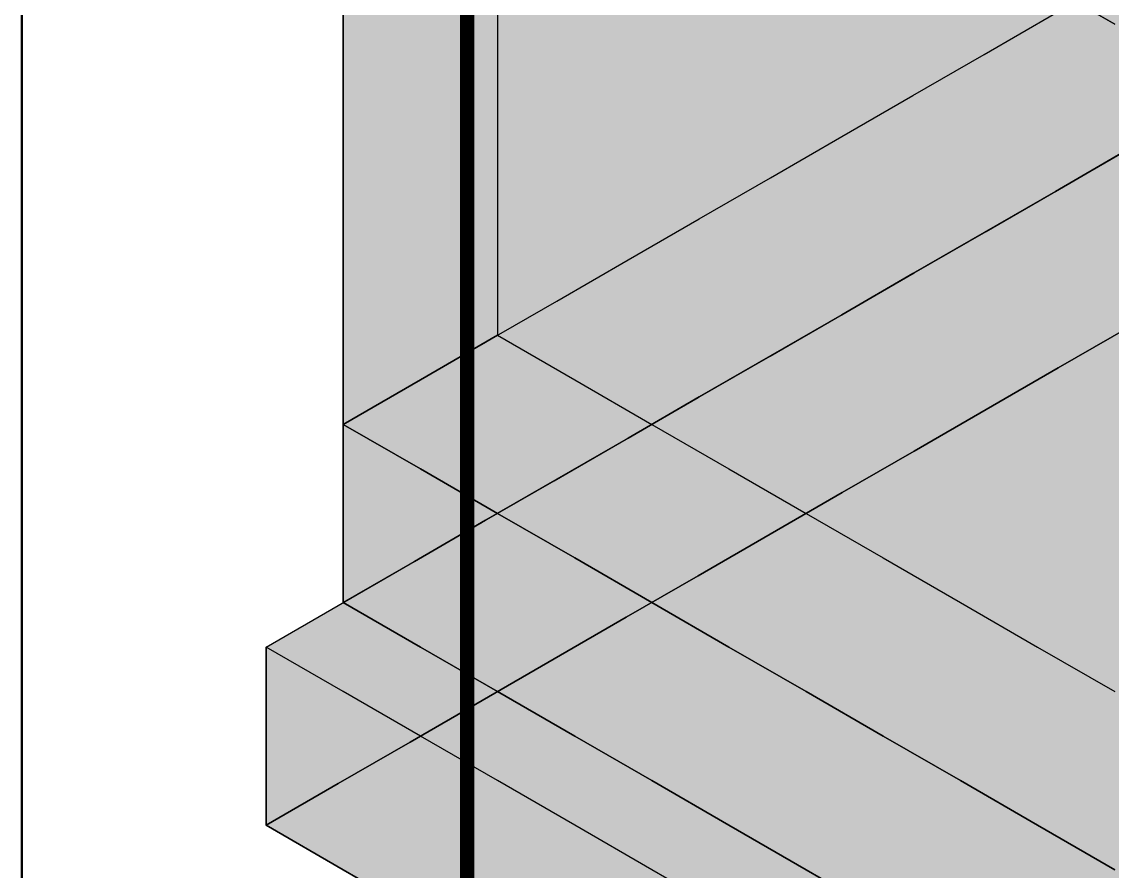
# Model space of a CAD drawing. Header units: metres. Extents: x 0 to 28.4, y 0 to 5.9.
# Drawn here: x 10 to 10.612, y 2.249 to 2.726 of the extents above; entities that cross this region are included whole.
import ezdxf

# ---------------------------------------------------------------- set-up
doc = ezdxf.new("R2010")
doc.units = ezdxf.units.M
doc.header["$LTSCALE"] = 0.25
doc.layers.add('ISO-ARISTAS', color=8, linetype='CONTINUOUS')
doc.layers.add('ISO-CONCRETO-SUP', color=254, linetype='CONTINUOUS', true_color=0xe8e8e8)
doc.layers.add('MARCO', color=7, linetype='CONTINUOUS', lineweight=50)

msp = doc.modelspace()

# ---------------------------------------------------------------- linework, layer by layer
at = {"layer": 'ISO-ARISTAS', "color": 250}
for p, q in [((10.6134, 2.7246), (10.5701, 2.7496)), ((10.6134, 2.7246), (10.5701, 2.7496)), ((10.6134, 2.7246), (10.5701, 2.7496)), ((10.5701, 2.7496), (10.6134, 2.7246)), ((10.18038, 2.68984), (10.18038, 2.7373)), ((10.18038, 2.7373), (10.18038, 2.68984)), ((10.26699, 2.73984), (10.26699, 2.69238)), ((10.26699, 2.73984), (10.26699, 2.69238)), ((10.54012, 2.70769), (10.58009, 2.73077)), ((10.54012, 2.70769), (10.58009, 2.73077)), ((10.50015, 2.68462), (10.54012, 2.70769)), ((10.50015, 2.68462), (10.54012, 2.70769)), ((10.18038, 2.64238), (10.18038, 2.68984)), ((10.18038, 2.68984), (10.18038, 2.64238)), ((10.26699, 2.69238), (10.26699, 2.64492)), ((10.26699, 2.69238), (10.26699, 2.64492)), ((10.46018, 2.66154), (10.50015, 2.68462)), ((10.46018, 2.66154), (10.50015, 2.68462)), ((10.42021, 2.63846), (10.46018, 2.66154)), ((10.42021, 2.63846), (10.46018, 2.66154)), ((10.58009, 2.63077), (10.62006, 2.65385)), ((10.62006, 2.65385), (10.58009, 2.63077)), ((10.58164, 2.63167), (10.62206, 2.655)), ((10.58164, 2.63167), (10.62206, 2.655)), ((10.26699, 2.64492), (10.26699, 2.59746)), ((10.26699, 2.64492), (10.26699, 2.59746)), ((10.18038, 2.59492), (10.18038, 2.64238)), ((10.18038, 2.64238), (10.18038, 2.59492)), ((10.38024, 2.61538), (10.42021, 2.63846)), ((10.38024, 2.61538), (10.42021, 2.63846)), ((10.54123, 2.60833), (10.58164, 2.63167)), ((10.54123, 2.60833), (10.58164, 2.63167)), ((10.54012, 2.60769), (10.58009, 2.63077)), ((10.58009, 2.63077), (10.54012, 2.60769)), ((10.34027, 2.59231), (10.38024, 2.61538)), ((10.34027, 2.59231), (10.38024, 2.61538)), ((10.50015, 2.58462), (10.54012, 2.60769)), ((10.54012, 2.60769), (10.50015, 2.58462)), ((10.50081, 2.585), (10.54123, 2.60833)), ((10.50081, 2.585), (10.54123, 2.60833)), ((10.18038, 2.54746), (10.18038, 2.59492)), ((10.18038, 2.59492), (10.18038, 2.54746)), ((10.26699, 2.59746), (10.26699, 2.55)), ((10.26699, 2.59746), (10.26699, 2.55)), ((10.3003, 2.56923), (10.34027, 2.59231)), ((10.3003, 2.56923), (10.34027, 2.59231)), ((10.46018, 2.56154), (10.50015, 2.58462)), ((10.50015, 2.58462), (10.46018, 2.56154)), ((10.4604, 2.56167), (10.50081, 2.585)), ((10.4604, 2.56167), (10.50081, 2.585)), ((10.26033, 2.54615), (10.3003, 2.56923)), ((10.26033, 2.54615), (10.3003, 2.56923)), ((10.41999, 2.53833), (10.4604, 2.56167)), ((10.41999, 2.53833), (10.4604, 2.56167)), ((10.42021, 2.53846), (10.46018, 2.56154)), ((10.46018, 2.56154), (10.42021, 2.53846)), ((10.62206, 2.555), (10.58164, 2.53167)), ((10.58164, 2.53167), (10.62206, 2.555)), ((10.18038, 2.5), (10.18038, 2.54746)), ((10.18038, 2.54746), (10.18038, 2.5)), ((10.22036, 2.52308), (10.26033, 2.54615)), ((10.22036, 2.52308), (10.26033, 2.54615)), ((10.26699, 2.55), (10.22369, 2.525)), ((10.22369, 2.525), (10.26699, 2.55)), ((10.26699, 2.55), (10.31029, 2.525)), ((10.26699, 2.55), (10.31029, 2.525)), ((10.37957, 2.515), (10.41999, 2.53833)), ((10.37957, 2.515), (10.41999, 2.53833)), ((10.38024, 2.51538), (10.42021, 2.53846)), ((10.42021, 2.53846), (10.38024, 2.51538)), ((10.58164, 2.53167), (10.54123, 2.50833)), ((10.54123, 2.50833), (10.58164, 2.53167)), ((10.22369, 2.525), (10.18038, 2.5)), ((10.18038, 2.5), (10.22369, 2.525)), ((10.18038, 2.5), (10.22036, 2.52308)), ((10.18038, 2.5), (10.22036, 2.52308)), ((10.31029, 2.525), (10.35359, 2.5)), ((10.31029, 2.525), (10.35359, 2.5)), ((10.34027, 2.49231), (10.38024, 2.51538)), ((10.38024, 2.51538), (10.34027, 2.49231)), ((10.33916, 2.49167), (10.37957, 2.515)), ((10.33916, 2.49167), (10.37957, 2.515)), ((10.50081, 2.485), (10.54123, 2.50833)), ((10.54123, 2.50833), (10.50081, 2.485)), ((10.18038, 2.45), (10.18038, 2.5)), ((10.22369, 2.475), (10.18038, 2.5)), ((10.22369, 2.475), (10.18038, 2.5)), ((10.18038, 2.5), (10.18038, 2.45)), ((10.22369, 2.475), (10.18038, 2.5)), ((10.18038, 2.5), (10.22369, 2.475)), ((10.35359, 2.5), (10.39689, 2.475)), ((10.35359, 2.5), (10.39689, 2.475)), ((10.29874, 2.46833), (10.33916, 2.49167)), ((10.29874, 2.46833), (10.33916, 2.49167)), ((10.3003, 2.46923), (10.34027, 2.49231)), ((10.34027, 2.49231), (10.3003, 2.46923)), ((10.50081, 2.485), (10.4604, 2.46167)), ((10.4604, 2.46167), (10.50081, 2.485)), ((10.26699, 2.45), (10.22369, 2.475)), ((10.26699, 2.45), (10.22369, 2.475)), ((10.26699, 2.45), (10.22369, 2.475)), ((10.22369, 2.475), (10.26699, 2.45)), ((10.39689, 2.475), (10.44019, 2.45)), ((10.39689, 2.475), (10.44019, 2.45)), ((10.25833, 2.445), (10.29874, 2.46833)), ((10.25833, 2.445), (10.29874, 2.46833)), ((10.26033, 2.44615), (10.3003, 2.46923)), ((10.3003, 2.46923), (10.26033, 2.44615)), ((10.41999, 2.43833), (10.4604, 2.46167)), ((10.4604, 2.46167), (10.41999, 2.43833)), ((10.18038, 2.4), (10.18038, 2.45)), ((10.18038, 2.45), (10.18038, 2.4)), ((10.31029, 2.425), (10.26699, 2.45)), ((10.31029, 2.425), (10.26699, 2.45)), ((10.31029, 2.425), (10.26699, 2.45)), ((10.26699, 2.45), (10.31029, 2.425)), ((10.44019, 2.45), (10.48349, 2.425)), ((10.44019, 2.45), (10.48349, 2.425)), ((10.21791, 2.42167), (10.25833, 2.445)), ((10.21791, 2.42167), (10.25833, 2.445)), ((10.22036, 2.42308), (10.26033, 2.44615)), ((10.26033, 2.44615), (10.22036, 2.42308)), ((10.37957, 2.415), (10.41999, 2.43833)), ((10.41999, 2.43833), (10.37957, 2.415)), ((10.35359, 2.4), (10.31029, 2.425)), ((10.35359, 2.4), (10.31029, 2.425)), ((10.35359, 2.4), (10.31029, 2.425)), ((10.31029, 2.425), (10.35359, 2.4)), ((10.48349, 2.425), (10.52679, 2.4)), ((10.48349, 2.425), (10.52679, 2.4)), ((10.1775, 2.39833), (10.21791, 2.42167)), ((10.1775, 2.39833), (10.21791, 2.42167)), ((10.18038, 2.4), (10.22036, 2.42308)), ((10.22036, 2.42308), (10.18038, 2.4)), ((10.33916, 2.39167), (10.37957, 2.415)), ((10.37957, 2.415), (10.33916, 2.39167)), ((10.22369, 2.375), (10.18038, 2.4)), ((10.18038, 2.4), (10.22369, 2.375)), ((10.39689, 2.375), (10.35359, 2.4)), ((10.39689, 2.375), (10.35359, 2.4)), ((10.39689, 2.375), (10.35359, 2.4)), ((10.35359, 2.4), (10.39689, 2.375)), ((10.52679, 2.4), (10.5701, 2.375)), ((10.52679, 2.4), (10.5701, 2.375)), ((10.13708, 2.375), (10.1775, 2.39833)), ((10.13708, 2.375), (10.1775, 2.39833)), ((10.29874, 2.36833), (10.33916, 2.39167)), ((10.33916, 2.39167), (10.29874, 2.36833)), ((10.13708, 2.325), (10.13708, 2.375)), ((10.18038, 2.35), (10.13708, 2.375)), ((10.13708, 2.375), (10.13708, 2.325)), ((10.18038, 2.35), (10.13708, 2.375)), ((10.26699, 2.35), (10.22369, 2.375)), ((10.22369, 2.375), (10.26699, 2.35)), ((10.44019, 2.35), (10.39689, 2.375)), ((10.44019, 2.35), (10.39689, 2.375)), ((10.44019, 2.35), (10.39689, 2.375)), ((10.39689, 2.375), (10.44019, 2.35)), ((10.5701, 2.375), (10.6134, 2.35)), ((10.5701, 2.375), (10.6134, 2.35)), ((10.29874, 2.36833), (10.25833, 2.345)), ((10.25833, 2.345), (10.29874, 2.36833)), ((10.22369, 2.325), (10.18038, 2.35)), ((10.22369, 2.325), (10.18038, 2.35)), ((10.31029, 2.325), (10.26699, 2.35)), ((10.26699, 2.35), (10.31029, 2.325)), ((10.48349, 2.325), (10.44019, 2.35)), ((10.48349, 2.325), (10.44019, 2.35)), ((10.48349, 2.325), (10.44019, 2.35)), ((10.44019, 2.35), (10.48349, 2.325)), ((10.25833, 2.345), (10.21791, 2.32167)), ((10.21791, 2.32167), (10.25833, 2.345)), ((10.13708, 2.275), (10.13708, 2.325)), ((10.13708, 2.325), (10.13708, 2.275)), ((10.21791, 2.32167), (10.1775, 2.29833)), ((10.1775, 2.29833), (10.21791, 2.32167)), ((10.26699, 2.3), (10.22369, 2.325)), ((10.26699, 2.3), (10.22369, 2.325)), ((10.35359, 2.3), (10.31029, 2.325)), ((10.31029, 2.325), (10.35359, 2.3)), ((10.52679, 2.3), (10.48349, 2.325)), ((10.52679, 2.3), (10.48349, 2.325)), ((10.52679, 2.3), (10.48349, 2.325)), ((10.48349, 2.325), (10.52679, 2.3)), ((10.1775, 2.29833), (10.13708, 2.275)), ((10.13708, 2.275), (10.1775, 2.29833)), ((10.31029, 2.275), (10.26699, 2.3)), ((10.31029, 2.275), (10.26699, 2.3)), ((10.39689, 2.275), (10.35359, 2.3)), ((10.35359, 2.3), (10.39689, 2.275)), ((10.5701, 2.275), (10.52679, 2.3)), ((10.5701, 2.275), (10.52679, 2.3)), ((10.5701, 2.275), (10.52679, 2.3)), ((10.52679, 2.3), (10.5701, 2.275)), ((10.18038, 2.25), (10.13708, 2.275)), ((10.13708, 2.275), (10.18038, 2.25)), ((10.35359, 2.25), (10.31029, 2.275)), ((10.35359, 2.25), (10.31029, 2.275)), ((10.44019, 2.25), (10.39689, 2.275)), ((10.39689, 2.275), (10.44019, 2.25)), ((10.6134, 2.25), (10.5701, 2.275)), ((10.6134, 2.25), (10.5701, 2.275)), ((10.6134, 2.25), (10.5701, 2.275)), ((10.5701, 2.275), (10.6134, 2.25)), ((10.22369, 2.225), (10.18038, 2.25)), ((10.18038, 2.25), (10.22369, 2.225)), ((10.39689, 2.225), (10.35359, 2.25)), ((10.39689, 2.225), (10.35359, 2.25)), ((10.48349, 2.225), (10.44019, 2.25)), ((10.44019, 2.25), (10.48349, 2.225))]:
    msp.add_line(p, q, dxfattribs=at)
at = {"layer": 'ISO-CONCRETO-SUP', "true_color": 0xa6a6a2}
for points in [[(10.18038, 2.7373), (10.22369, 2.7123), (10.18038, 2.78476), (10.22369, 2.75976)], [(10.26699, 2.73984), (10.31029, 2.71484), (10.26699, 2.7873), (10.31029, 2.7623)], [(10.35359, 2.7373), (10.39689, 2.7123), (10.35359, 2.78476), (10.39689, 2.75976)], [(10.26699, 2.73476), (10.31029, 2.70976), (10.26699, 2.78222), (10.31029, 2.75722)], [(10.35359, 2.73222), (10.39689, 2.70722), (10.35359, 2.77968), (10.39689, 2.75468)], [(10.44019, 2.73476), (10.48349, 2.70976), (10.44019, 2.78222), (10.48349, 2.75722)], [(10.52679, 2.73222), (10.5701, 2.70722), (10.52679, 2.77968), (10.5701, 2.75468)], [(10.44019, 2.72968), (10.48349, 2.70468), (10.44019, 2.77714), (10.48349, 2.75214)], [(10.52679, 2.72714), (10.5701, 2.70214), (10.52679, 2.7746), (10.5701, 2.7496)], [(10.5701, 2.7496), (10.6134, 2.7246), (10.5701, 2.775), (10.6134, 2.75)], [(10.31029, 2.71484), (10.35359, 2.68984), (10.31029, 2.7623), (10.35359, 2.7373)], [(10.22369, 2.7123), (10.26699, 2.6873), (10.22369, 2.75976), (10.26699, 2.73476)], [(10.31029, 2.70976), (10.35359, 2.68476), (10.31029, 2.75722), (10.35359, 2.73222)], [(10.39689, 2.7123), (10.44019, 2.6873), (10.39689, 2.75976), (10.44019, 2.73476)], [(10.39689, 2.70722), (10.44019, 2.68222), (10.39689, 2.75468), (10.44019, 2.72968)], [(10.48349, 2.70976), (10.52679, 2.68476), (10.48349, 2.75722), (10.52679, 2.73222)], [(10.5701, 2.70722), (10.6134, 2.68222), (10.5701, 2.75468), (10.6134, 2.72968)], [(10.48349, 2.70468), (10.52679, 2.67968), (10.48349, 2.75214), (10.52679, 2.72714)], [(10.5701, 2.70214), (10.6134, 2.67714), (10.5701, 2.7496), (10.6134, 2.7246)], [(10.18038, 2.68984), (10.22369, 2.66484), (10.18038, 2.7373), (10.22369, 2.7123)], [(10.26699, 2.69238), (10.31029, 2.66738), (10.26699, 2.73984), (10.31029, 2.71484)], [(10.35359, 2.68984), (10.39689, 2.66484), (10.35359, 2.7373), (10.39689, 2.7123)], [(10.26699, 2.6873), (10.31029, 2.6623), (10.26699, 2.73476), (10.31029, 2.70976)], [(10.35359, 2.68476), (10.39689, 2.65976), (10.35359, 2.73222), (10.39689, 2.70722)], [(10.44019, 2.6873), (10.48349, 2.6623), (10.44019, 2.73476), (10.48349, 2.70976)], [(10.44019, 2.68222), (10.48349, 2.65722), (10.44019, 2.72968), (10.48349, 2.70468)], [(10.52679, 2.68476), (10.5701, 2.65976), (10.52679, 2.73222), (10.5701, 2.70722)], [(10.52679, 2.67968), (10.5701, 2.65468), (10.52679, 2.72714), (10.5701, 2.70214)], [(10.22369, 2.66484), (10.26699, 2.63984), (10.22369, 2.7123), (10.26699, 2.6873)], [(10.31029, 2.66738), (10.35359, 2.64238), (10.31029, 2.71484), (10.35359, 2.68984)], [(10.39689, 2.66484), (10.44019, 2.63984), (10.39689, 2.7123), (10.44019, 2.6873)], [(10.31029, 2.6623), (10.35359, 2.6373), (10.31029, 2.70976), (10.35359, 2.68476)], [(10.39689, 2.65976), (10.44019, 2.63476), (10.39689, 2.70722), (10.44019, 2.68222)], [(10.48349, 2.6623), (10.52679, 2.6373), (10.48349, 2.70976), (10.52679, 2.68476)], [(10.5701, 2.65976), (10.6134, 2.63476), (10.5701, 2.70722), (10.6134, 2.68222)], [(10.48349, 2.65722), (10.52679, 2.63222), (10.48349, 2.70468), (10.52679, 2.67968)], [(10.5701, 2.65468), (10.6134, 2.62968), (10.5701, 2.70214), (10.6134, 2.67714)], [(10.18038, 2.64238), (10.22369, 2.61738), (10.18038, 2.68984), (10.22369, 2.66484)], [(10.26699, 2.64492), (10.31029, 2.61992), (10.26699, 2.69238), (10.31029, 2.66738)], [(10.26699, 2.63984), (10.31029, 2.61484), (10.26699, 2.6873), (10.31029, 2.6623)], [(10.35359, 2.64238), (10.39689, 2.61738), (10.35359, 2.68984), (10.39689, 2.66484)], [(10.44019, 2.63984), (10.48349, 2.61484), (10.44019, 2.6873), (10.48349, 2.6623)], [(10.35359, 2.6373), (10.39689, 2.6123), (10.35359, 2.68476), (10.39689, 2.65976)], [(10.44019, 2.63476), (10.48349, 2.60976), (10.44019, 2.68222), (10.48349, 2.65722)], [(10.52679, 2.6373), (10.5701, 2.6123), (10.52679, 2.68476), (10.5701, 2.65976)], [(10.52679, 2.63222), (10.5701, 2.60722), (10.52679, 2.67968), (10.5701, 2.65468)], [(10.22369, 2.61738), (10.26699, 2.59238), (10.22369, 2.66484), (10.26699, 2.63984)], [(10.31029, 2.61992), (10.35359, 2.59492), (10.31029, 2.66738), (10.35359, 2.64238)], [(10.31029, 2.61484), (10.35359, 2.58984), (10.31029, 2.6623), (10.35359, 2.6373)], [(10.39689, 2.61738), (10.44019, 2.59238), (10.39689, 2.66484), (10.44019, 2.63984)], [(10.48349, 2.61484), (10.52679, 2.58984), (10.48349, 2.6623), (10.52679, 2.6373)], [(10.39689, 2.6123), (10.44019, 2.5873), (10.39689, 2.65976), (10.44019, 2.63476)], [(10.48349, 2.60976), (10.52679, 2.58476), (10.48349, 2.65722), (10.52679, 2.63222)], [(10.5701, 2.6123), (10.6134, 2.5873), (10.5701, 2.65976), (10.6134, 2.63476)], [(10.5701, 2.60722), (10.6134, 2.58222), (10.5701, 2.65468), (10.6134, 2.62968)], [(10.26699, 2.59746), (10.31029, 2.57246), (10.26699, 2.64492), (10.31029, 2.61992)], [(10.18038, 2.59492), (10.22369, 2.56992), (10.18038, 2.64238), (10.22369, 2.61738)], [(10.26699, 2.59238), (10.31029, 2.56738), (10.26699, 2.63984), (10.31029, 2.61484)], [(10.35359, 2.59492), (10.39689, 2.56992), (10.35359, 2.64238), (10.39689, 2.61738)], [(10.44019, 2.59238), (10.48349, 2.56738), (10.44019, 2.63984), (10.48349, 2.61484)], [(10.35359, 2.58984), (10.39689, 2.56484), (10.35359, 2.6373), (10.39689, 2.6123)], [(10.44019, 2.5873), (10.48349, 2.5623), (10.44019, 2.63476), (10.48349, 2.60976)], [(10.52679, 2.58984), (10.5701, 2.56484), (10.52679, 2.6373), (10.5701, 2.6123)], [(10.52679, 2.58476), (10.5701, 2.55976), (10.52679, 2.63222), (10.5701, 2.60722)], [(10.31029, 2.57246), (10.35359, 2.54746), (10.31029, 2.61992), (10.35359, 2.59492)], [(10.22369, 2.56992), (10.26699, 2.54492), (10.22369, 2.61738), (10.26699, 2.59238)], [(10.31029, 2.56738), (10.35359, 2.54238), (10.31029, 2.61484), (10.35359, 2.58984)], [(10.39689, 2.56992), (10.44019, 2.54492), (10.39689, 2.61738), (10.44019, 2.59238)], [(10.48349, 2.56738), (10.52679, 2.54238), (10.48349, 2.61484), (10.52679, 2.58984)], [(10.39689, 2.56484), (10.44019, 2.53984), (10.39689, 2.6123), (10.44019, 2.5873)], [(10.48349, 2.5623), (10.52679, 2.5373), (10.48349, 2.60976), (10.52679, 2.58476)], [(10.5701, 2.56484), (10.6134, 2.53984), (10.5701, 2.6123), (10.6134, 2.5873)], [(10.5701, 2.55976), (10.6134, 2.53476), (10.5701, 2.60722), (10.6134, 2.58222)], [(10.18038, 2.54746), (10.22369, 2.52246), (10.18038, 2.59492), (10.22369, 2.56992)], [(10.26699, 2.55), (10.31029, 2.525), (10.26699, 2.59746), (10.31029, 2.57246)], [(10.35359, 2.54746), (10.39689, 2.52246), (10.35359, 2.59492), (10.39689, 2.56992)], [(10.26699, 2.54492), (10.31029, 2.51992), (10.26699, 2.59238), (10.31029, 2.56738)], [(10.35359, 2.54238), (10.39689, 2.51738), (10.35359, 2.58984), (10.39689, 2.56484)], [(10.44019, 2.54492), (10.48349, 2.51992), (10.44019, 2.59238), (10.48349, 2.56738)], [(10.52679, 2.54238), (10.5701, 2.51738), (10.52679, 2.58984), (10.5701, 2.56484)], [(10.44019, 2.53984), (10.48349, 2.51484), (10.44019, 2.5873), (10.48349, 2.5623)], [(10.52679, 2.5373), (10.5701, 2.5123), (10.52679, 2.58476), (10.5701, 2.55976)], [(10.31029, 2.525), (10.35359, 2.5), (10.31029, 2.57246), (10.35359, 2.54746)], [(10.22369, 2.52246), (10.26699, 2.49746), (10.22369, 2.56992), (10.26699, 2.54492)], [(10.31029, 2.51992), (10.35359, 2.49492), (10.31029, 2.56738), (10.35359, 2.54238)], [(10.39689, 2.52246), (10.44019, 2.49746), (10.39689, 2.56992), (10.44019, 2.54492)], [(10.39689, 2.51738), (10.44019, 2.49238), (10.39689, 2.56484), (10.44019, 2.53984)], [(10.48349, 2.51992), (10.52679, 2.49492), (10.48349, 2.56738), (10.52679, 2.54238)], [(10.5701, 2.51738), (10.6134, 2.49238), (10.5701, 2.56484), (10.6134, 2.53984)], [(10.48349, 2.51484), (10.52679, 2.48984), (10.48349, 2.5623), (10.52679, 2.5373)], [(10.5701, 2.5123), (10.6134, 2.4873), (10.5701, 2.55976), (10.6134, 2.53476)], [(10.18038, 2.5), (10.22369, 2.475), (10.18038, 2.54746), (10.22369, 2.52246)], [(10.35359, 2.5), (10.39689, 2.475), (10.35359, 2.54746), (10.39689, 2.52246)], [(10.26699, 2.49746), (10.31029, 2.47246), (10.26699, 2.54492), (10.31029, 2.51992)], [(10.35359, 2.49492), (10.39689, 2.46992), (10.35359, 2.54238), (10.39689, 2.51738)], [(10.44019, 2.49746), (10.48349, 2.47246), (10.44019, 2.54492), (10.48349, 2.51992)], [(10.44019, 2.49238), (10.48349, 2.46738), (10.44019, 2.53984), (10.48349, 2.51484)], [(10.52679, 2.49492), (10.5701, 2.46992), (10.52679, 2.54238), (10.5701, 2.51738)], [(10.52679, 2.48984), (10.5701, 2.46484), (10.52679, 2.5373), (10.5701, 2.5123)], [(10.22369, 2.475), (10.26699, 2.45), (10.22369, 2.52246), (10.26699, 2.49746)], [(10.39689, 2.475), (10.44019, 2.45), (10.39689, 2.52246), (10.44019, 2.49746)], [(10.31029, 2.47246), (10.35359, 2.44746), (10.31029, 2.51992), (10.35359, 2.49492)], [(10.39689, 2.46992), (10.44019, 2.44492), (10.39689, 2.51738), (10.44019, 2.49238)], [(10.48349, 2.47246), (10.52679, 2.44746), (10.48349, 2.51992), (10.52679, 2.49492)], [(10.5701, 2.46992), (10.6134, 2.44492), (10.5701, 2.51738), (10.6134, 2.49238)], [(10.48349, 2.46738), (10.52679, 2.44238), (10.48349, 2.51484), (10.52679, 2.48984)], [(10.5701, 2.46484), (10.6134, 2.43984), (10.5701, 2.5123), (10.6134, 2.4873)], [(10.18038, 2.45), (10.22369, 2.425), (10.18038, 2.5), (10.22369, 2.475)], [(10.26699, 2.45), (10.31029, 2.425), (10.26699, 2.49746), (10.31029, 2.47246)], [(10.44019, 2.45), (10.48349, 2.425), (10.44019, 2.49746), (10.48349, 2.47246)], [(10.35359, 2.44746), (10.39689, 2.42246), (10.35359, 2.49492), (10.39689, 2.46992)], [(10.44019, 2.44492), (10.48349, 2.41992), (10.44019, 2.49238), (10.48349, 2.46738)], [(10.52679, 2.44746), (10.5701, 2.42246), (10.52679, 2.49492), (10.5701, 2.46992)], [(10.52679, 2.44238), (10.5701, 2.41738), (10.52679, 2.48984), (10.5701, 2.46484)], [(10.22369, 2.425), (10.26699, 2.4), (10.22369, 2.475), (10.26699, 2.45)], [(10.31029, 2.425), (10.35359, 2.4), (10.31029, 2.47246), (10.35359, 2.44746)], [(10.48349, 2.425), (10.52679, 2.4), (10.48349, 2.47246), (10.52679, 2.44746)], [(10.39689, 2.42246), (10.44019, 2.39746), (10.39689, 2.46992), (10.44019, 2.44492)], [(10.48349, 2.41992), (10.52679, 2.39492), (10.48349, 2.46738), (10.52679, 2.44238)], [(10.5701, 2.42246), (10.6134, 2.39746), (10.5701, 2.46992), (10.6134, 2.44492)], [(10.5701, 2.41738), (10.6134, 2.39238), (10.5701, 2.46484), (10.6134, 2.43984)], [(10.18038, 2.4), (10.22369, 2.375), (10.18038, 2.45), (10.22369, 2.425)], [(10.26699, 2.4), (10.31029, 2.375), (10.26699, 2.45), (10.31029, 2.425)], [(10.35359, 2.4), (10.39689, 2.375), (10.35359, 2.44746), (10.39689, 2.42246)], [(10.44019, 2.39746), (10.48349, 2.37246), (10.44019, 2.44492), (10.48349, 2.41992)], [(10.52679, 2.4), (10.5701, 2.375), (10.52679, 2.44746), (10.5701, 2.42246)], [(10.52679, 2.39492), (10.5701, 2.36992), (10.52679, 2.44238), (10.5701, 2.41738)], [(10.22369, 2.375), (10.26699, 2.35), (10.22369, 2.425), (10.26699, 2.4)], [(10.31029, 2.375), (10.35359, 2.35), (10.31029, 2.425), (10.35359, 2.4)], [(10.39689, 2.375), (10.44019, 2.35), (10.39689, 2.42246), (10.44019, 2.39746)], [(10.48349, 2.37246), (10.52679, 2.34746), (10.48349, 2.41992), (10.52679, 2.39492)], [(10.5701, 2.375), (10.6134, 2.35), (10.5701, 2.42246), (10.6134, 2.39746)], [(10.5701, 2.36992), (10.6134, 2.34492), (10.5701, 2.41738), (10.6134, 2.39238)], [(10.26699, 2.35), (10.31029, 2.325), (10.26699, 2.4), (10.31029, 2.375)], [(10.35359, 2.35), (10.39689, 2.325), (10.35359, 2.4), (10.39689, 2.375)], [(10.44019, 2.35), (10.48349, 2.325), (10.44019, 2.39746), (10.48349, 2.37246)], [(10.52679, 2.34746), (10.5701, 2.32246), (10.52679, 2.39492), (10.5701, 2.36992)], [(10.31029, 2.325), (10.35359, 2.3), (10.31029, 2.375), (10.35359, 2.35)], [(10.39689, 2.325), (10.44019, 2.3), (10.39689, 2.375), (10.44019, 2.35)], [(10.48349, 2.325), (10.52679, 2.3), (10.48349, 2.37246), (10.52679, 2.34746)], [(10.5701, 2.32246), (10.6134, 2.29746), (10.5701, 2.36992), (10.6134, 2.34492)], [(10.35359, 2.3), (10.39689, 2.275), (10.35359, 2.35), (10.39689, 2.325)], [(10.44019, 2.3), (10.48349, 2.275), (10.44019, 2.35), (10.48349, 2.325)], [(10.52679, 2.3), (10.5701, 2.275), (10.52679, 2.34746), (10.5701, 2.32246)], [(10.39689, 2.275), (10.44019, 2.25), (10.39689, 2.325), (10.44019, 2.3)], [(10.48349, 2.275), (10.52679, 2.25), (10.48349, 2.325), (10.52679, 2.3)], [(10.5701, 2.275), (10.6134, 2.25), (10.5701, 2.32246), (10.6134, 2.29746)], [(10.44019, 2.25), (10.48349, 2.225), (10.44019, 2.3), (10.48349, 2.275)], [(10.52679, 2.25), (10.5701, 2.225), (10.52679, 2.3), (10.5701, 2.275)], [(10.48349, 2.225), (10.52679, 2.2), (10.48349, 2.275), (10.52679, 2.25)], [(10.5701, 2.225), (10.6134, 2.2), (10.5701, 2.275), (10.6134, 2.25)], [(10.52679, 2.2), (10.5701, 2.175), (10.52679, 2.25), (10.5701, 2.225)]]:
    msp.add_solid(points, dxfattribs=at)
at = {"layer": 'ISO-CONCRETO-SUP', "true_color": 0x949491}
for points in [[(10.26699, 2.73984), (10.22369, 2.71484), (10.26699, 2.7873), (10.22369, 2.7623)], [(10.22369, 2.71484), (10.18038, 2.68984), (10.22369, 2.7623), (10.18038, 2.7373)], [(10.62006, 2.70385), (10.58009, 2.68077), (10.62006, 2.75385), (10.58009, 2.73077)], [(10.26699, 2.69238), (10.22369, 2.66738), (10.26699, 2.73984), (10.22369, 2.71484)], [(10.58009, 2.68077), (10.54012, 2.65769), (10.58009, 2.73077), (10.54012, 2.70769)], [(10.22369, 2.66738), (10.18038, 2.64238), (10.22369, 2.71484), (10.18038, 2.68984)], [(10.54012, 2.65769), (10.50015, 2.63462), (10.54012, 2.70769), (10.50015, 2.68462)], [(10.62006, 2.65385), (10.58009, 2.63077), (10.62006, 2.70385), (10.58009, 2.68077)], [(10.26699, 2.64492), (10.22369, 2.61992), (10.26699, 2.69238), (10.22369, 2.66738)], [(10.50015, 2.63462), (10.46018, 2.61154), (10.50015, 2.68462), (10.46018, 2.66154)], [(10.58009, 2.63077), (10.54012, 2.60769), (10.58009, 2.68077), (10.54012, 2.65769)], [(10.22369, 2.61992), (10.18038, 2.59492), (10.22369, 2.66738), (10.18038, 2.64238)], [(10.46018, 2.61154), (10.42021, 2.58846), (10.46018, 2.66154), (10.42021, 2.63846)], [(10.54012, 2.60769), (10.50015, 2.58462), (10.54012, 2.65769), (10.50015, 2.63462)], [(10.26699, 2.59746), (10.22369, 2.57246), (10.26699, 2.64492), (10.22369, 2.61992)], [(10.42021, 2.58846), (10.38024, 2.56538), (10.42021, 2.63846), (10.38024, 2.61538)], [(10.50015, 2.58462), (10.46018, 2.56154), (10.50015, 2.63462), (10.46018, 2.61154)], [(10.22369, 2.57246), (10.18038, 2.54746), (10.22369, 2.61992), (10.18038, 2.59492)], [(10.38024, 2.56538), (10.34027, 2.54231), (10.38024, 2.61538), (10.34027, 2.59231)], [(10.46018, 2.56154), (10.42021, 2.53846), (10.46018, 2.61154), (10.42021, 2.58846)], [(10.26699, 2.55), (10.22369, 2.525), (10.26699, 2.59746), (10.22369, 2.57246)], [(10.34027, 2.54231), (10.3003, 2.51923), (10.34027, 2.59231), (10.3003, 2.56923)], [(10.42021, 2.53846), (10.38024, 2.51538), (10.42021, 2.58846), (10.38024, 2.56538)], [(10.22369, 2.525), (10.18038, 2.5), (10.22369, 2.57246), (10.18038, 2.54746)], [(10.3003, 2.51923), (10.26033, 2.49615), (10.3003, 2.56923), (10.26033, 2.54615)], [(10.38024, 2.51538), (10.34027, 2.49231), (10.38024, 2.56538), (10.34027, 2.54231)], [(10.26033, 2.49615), (10.22036, 2.47308), (10.26033, 2.54615), (10.22036, 2.52308)], [(10.34027, 2.49231), (10.3003, 2.46923), (10.34027, 2.54231), (10.3003, 2.51923)], [(10.22036, 2.47308), (10.18038, 2.45), (10.22036, 2.52308), (10.18038, 2.5)], [(10.3003, 2.46923), (10.26033, 2.44615), (10.3003, 2.51923), (10.26033, 2.49615)], [(10.26033, 2.44615), (10.22036, 2.42308), (10.26033, 2.49615), (10.22036, 2.47308)], [(10.22036, 2.42308), (10.18038, 2.4), (10.22036, 2.47308), (10.18038, 2.45)]]:
    msp.add_solid(points, dxfattribs=at)
at = {"layer": 'ISO-CONCRETO-SUP', "true_color": 0xb8b8b3}
for points in [[(10.6134, 2.7746), (10.6567, 2.7496), (10.5701, 2.7496), (10.6134, 2.7246)], [(10.6134, 2.7746), (10.6567, 2.7496), (10.5701, 2.7496), (10.6134, 2.7246)], [(10.62006, 2.75385), (10.66336, 2.72885), (10.58009, 2.73077), (10.62339, 2.70577)], [(10.58009, 2.73077), (10.62339, 2.70577), (10.54012, 2.70769), (10.58342, 2.68269)], [(10.54012, 2.70769), (10.58342, 2.68269), (10.50015, 2.68462), (10.54345, 2.65962)], [(10.62339, 2.70577), (10.66669, 2.68077), (10.58342, 2.68269), (10.62672, 2.65769)], [(10.50015, 2.68462), (10.54345, 2.65962), (10.46018, 2.66154), (10.50348, 2.63654)], [(10.58342, 2.68269), (10.62672, 2.65769), (10.54345, 2.65962), (10.58675, 2.63462)], [(10.46018, 2.66154), (10.50348, 2.63654), (10.42021, 2.63846), (10.46351, 2.61346)], [(10.54345, 2.65962), (10.58675, 2.63462), (10.50348, 2.63654), (10.54678, 2.61154)], [(10.62672, 2.65769), (10.67002, 2.63269), (10.58675, 2.63462), (10.63005, 2.60962)], [(10.62006, 2.65385), (10.66336, 2.62885), (10.58009, 2.63077), (10.62339, 2.60577)], [(10.42021, 2.63846), (10.46351, 2.61346), (10.38024, 2.61538), (10.42354, 2.59038)], [(10.50348, 2.63654), (10.54678, 2.61154), (10.46351, 2.61346), (10.50681, 2.58846)], [(10.58675, 2.63462), (10.63005, 2.60962), (10.54678, 2.61154), (10.59008, 2.58654)], [(10.58009, 2.63077), (10.62339, 2.60577), (10.54012, 2.60769), (10.58342, 2.58269)], [(10.38024, 2.61538), (10.42354, 2.59038), (10.34027, 2.59231), (10.38357, 2.56731)], [(10.46351, 2.61346), (10.50681, 2.58846), (10.42354, 2.59038), (10.46684, 2.56538)], [(10.54012, 2.60769), (10.58342, 2.58269), (10.50015, 2.58462), (10.54345, 2.55962)], [(10.54678, 2.61154), (10.59008, 2.58654), (10.50681, 2.58846), (10.55011, 2.56346)], [(10.63005, 2.60962), (10.67335, 2.58462), (10.59008, 2.58654), (10.63338, 2.56154)], [(10.62339, 2.60577), (10.66669, 2.58077), (10.58342, 2.58269), (10.62672, 2.55769)], [(10.34027, 2.59231), (10.38357, 2.56731), (10.3003, 2.56923), (10.3436, 2.54423)], [(10.42354, 2.59038), (10.46684, 2.56538), (10.38357, 2.56731), (10.42687, 2.54231)], [(10.50015, 2.58462), (10.54345, 2.55962), (10.46018, 2.56154), (10.50348, 2.53654)], [(10.50681, 2.58846), (10.55011, 2.56346), (10.46684, 2.56538), (10.51014, 2.54038)], [(10.58342, 2.58269), (10.62672, 2.55769), (10.54345, 2.55962), (10.58675, 2.53462)], [(10.59008, 2.58654), (10.63338, 2.56154), (10.55011, 2.56346), (10.59341, 2.53846)], [(10.3003, 2.56923), (10.3436, 2.54423), (10.26033, 2.54615), (10.30363, 2.52115)], [(10.38357, 2.56731), (10.42687, 2.54231), (10.3436, 2.54423), (10.3869, 2.51923)], [(10.46684, 2.56538), (10.51014, 2.54038), (10.42687, 2.54231), (10.47017, 2.51731)], [(10.46018, 2.56154), (10.50348, 2.53654), (10.42021, 2.53846), (10.46351, 2.51346)], [(10.54345, 2.55962), (10.58675, 2.53462), (10.50348, 2.53654), (10.54678, 2.51154)], [(10.55011, 2.56346), (10.59341, 2.53846), (10.51014, 2.54038), (10.55344, 2.51538)], [(10.63338, 2.56154), (10.67668, 2.53654), (10.59341, 2.53846), (10.63671, 2.51346)], [(10.62672, 2.55769), (10.67002, 2.53269), (10.58675, 2.53462), (10.63005, 2.50962)], [(10.26033, 2.54615), (10.30363, 2.52115), (10.22036, 2.52308), (10.26366, 2.49808)], [(10.26699, 2.55), (10.31029, 2.525), (10.22369, 2.525), (10.26699, 2.5)], [(10.3436, 2.54423), (10.3869, 2.51923), (10.30363, 2.52115), (10.34693, 2.49615)], [(10.42687, 2.54231), (10.47017, 2.51731), (10.3869, 2.51923), (10.4302, 2.49423)], [(10.51014, 2.54038), (10.55344, 2.51538), (10.47017, 2.51731), (10.51347, 2.49231)], [(10.42021, 2.53846), (10.46351, 2.51346), (10.38024, 2.51538), (10.42354, 2.49038)], [(10.50348, 2.53654), (10.54678, 2.51154), (10.46351, 2.51346), (10.50681, 2.48846)], [(10.58675, 2.53462), (10.63005, 2.50962), (10.54678, 2.51154), (10.59008, 2.48654)], [(10.59341, 2.53846), (10.63671, 2.51346), (10.55344, 2.51538), (10.59674, 2.49038)], [(10.22369, 2.525), (10.26699, 2.5), (10.18038, 2.5), (10.22369, 2.475)], [(10.22036, 2.52308), (10.26366, 2.49808), (10.18038, 2.5), (10.22369, 2.475)], [(10.31029, 2.525), (10.35359, 2.5), (10.26699, 2.5), (10.31029, 2.475)], [(10.30363, 2.52115), (10.34693, 2.49615), (10.26366, 2.49808), (10.30696, 2.47308)], [(10.38024, 2.51538), (10.42354, 2.49038), (10.34027, 2.49231), (10.38357, 2.46731)], [(10.3869, 2.51923), (10.4302, 2.49423), (10.34693, 2.49615), (10.39023, 2.47115)], [(10.47017, 2.51731), (10.51347, 2.49231), (10.4302, 2.49423), (10.4735, 2.46923)], [(10.55344, 2.51538), (10.59674, 2.49038), (10.51347, 2.49231), (10.55677, 2.46731)], [(10.46351, 2.51346), (10.50681, 2.48846), (10.42354, 2.49038), (10.46684, 2.46538)], [(10.54678, 2.51154), (10.59008, 2.48654), (10.50681, 2.48846), (10.55011, 2.46346)], [(10.63005, 2.50962), (10.67335, 2.48462), (10.59008, 2.48654), (10.63338, 2.46154)], [(10.63671, 2.51346), (10.68001, 2.48846), (10.59674, 2.49038), (10.64004, 2.46538)], [(10.26699, 2.5), (10.31029, 2.475), (10.22369, 2.475), (10.26699, 2.45)], [(10.26366, 2.49808), (10.30696, 2.47308), (10.22369, 2.475), (10.26699, 2.45)], [(10.35359, 2.5), (10.39689, 2.475), (10.31029, 2.475), (10.35359, 2.45)], [(10.34027, 2.49231), (10.38357, 2.46731), (10.3003, 2.46923), (10.3436, 2.44423)], [(10.34693, 2.49615), (10.39023, 2.47115), (10.30696, 2.47308), (10.35026, 2.44808)], [(10.4302, 2.49423), (10.4735, 2.46923), (10.39023, 2.47115), (10.43353, 2.44615)], [(10.51347, 2.49231), (10.55677, 2.46731), (10.4735, 2.46923), (10.5168, 2.44423)], [(10.42354, 2.49038), (10.46684, 2.46538), (10.38357, 2.46731), (10.42687, 2.44231)], [(10.50681, 2.48846), (10.55011, 2.46346), (10.46684, 2.46538), (10.51014, 2.44038)], [(10.59008, 2.48654), (10.63338, 2.46154), (10.55011, 2.46346), (10.59341, 2.43846)], [(10.59674, 2.49038), (10.64004, 2.46538), (10.55677, 2.46731), (10.60007, 2.44231)], [(10.31029, 2.475), (10.35359, 2.45), (10.26699, 2.45), (10.31029, 2.425)], [(10.30696, 2.47308), (10.35026, 2.44808), (10.26699, 2.45), (10.31029, 2.425)], [(10.39689, 2.475), (10.44019, 2.45), (10.35359, 2.45), (10.39689, 2.425)], [(10.3003, 2.46923), (10.3436, 2.44423), (10.26033, 2.44615), (10.30363, 2.42115)], [(10.38357, 2.46731), (10.42687, 2.44231), (10.3436, 2.44423), (10.3869, 2.41923)], [(10.39023, 2.47115), (10.43353, 2.44615), (10.35026, 2.44808), (10.39356, 2.42308)], [(10.4735, 2.46923), (10.5168, 2.44423), (10.43353, 2.44615), (10.47683, 2.42115)], [(10.55677, 2.46731), (10.60007, 2.44231), (10.5168, 2.44423), (10.5601, 2.41923)], [(10.46684, 2.46538), (10.51014, 2.44038), (10.42687, 2.44231), (10.47017, 2.41731)], [(10.55011, 2.46346), (10.59341, 2.43846), (10.51014, 2.44038), (10.55344, 2.41538)], [(10.63338, 2.46154), (10.67668, 2.43654), (10.59341, 2.43846), (10.63671, 2.41346)], [(10.64004, 2.46538), (10.68335, 2.44038), (10.60007, 2.44231), (10.64338, 2.41731)], [(10.35359, 2.45), (10.39689, 2.425), (10.31029, 2.425), (10.35359, 2.4)], [(10.35026, 2.44808), (10.39356, 2.42308), (10.31029, 2.425), (10.35359, 2.4)], [(10.44019, 2.45), (10.48349, 2.425), (10.39689, 2.425), (10.44019, 2.4)], [(10.26033, 2.44615), (10.30363, 2.42115), (10.22036, 2.42308), (10.26366, 2.39808)], [(10.3436, 2.44423), (10.3869, 2.41923), (10.30363, 2.42115), (10.34693, 2.39615)], [(10.42687, 2.44231), (10.47017, 2.41731), (10.3869, 2.41923), (10.4302, 2.39423)], [(10.43353, 2.44615), (10.47683, 2.42115), (10.39356, 2.42308), (10.43686, 2.39808)], [(10.5168, 2.44423), (10.5601, 2.41923), (10.47683, 2.42115), (10.52013, 2.39615)], [(10.60007, 2.44231), (10.64338, 2.41731), (10.5601, 2.41923), (10.6034, 2.39423)], [(10.51014, 2.44038), (10.55344, 2.41538), (10.47017, 2.41731), (10.51347, 2.39231)], [(10.59341, 2.43846), (10.63671, 2.41346), (10.55344, 2.41538), (10.59674, 2.39038)], [(10.39689, 2.425), (10.44019, 2.4), (10.35359, 2.4), (10.39689, 2.375)], [(10.48349, 2.425), (10.52679, 2.4), (10.44019, 2.4), (10.48349, 2.375)], [(10.22036, 2.42308), (10.26366, 2.39808), (10.18038, 2.4), (10.22369, 2.375)], [(10.30363, 2.42115), (10.34693, 2.39615), (10.26366, 2.39808), (10.30696, 2.37308)], [(10.3869, 2.41923), (10.4302, 2.39423), (10.34693, 2.39615), (10.39023, 2.37115)], [(10.39356, 2.42308), (10.43686, 2.39808), (10.35359, 2.4), (10.39689, 2.375)], [(10.47017, 2.41731), (10.51347, 2.39231), (10.4302, 2.39423), (10.4735, 2.36923)], [(10.47683, 2.42115), (10.52013, 2.39615), (10.43686, 2.39808), (10.48016, 2.37308)], [(10.5601, 2.41923), (10.6034, 2.39423), (10.52013, 2.39615), (10.56343, 2.37115)], [(10.64338, 2.41731), (10.68668, 2.39231), (10.6034, 2.39423), (10.64671, 2.36923)], [(10.55344, 2.41538), (10.59674, 2.39038), (10.51347, 2.39231), (10.55677, 2.36731)], [(10.63671, 2.41346), (10.68001, 2.38846), (10.59674, 2.39038), (10.64004, 2.36538)], [(10.44019, 2.4), (10.48349, 2.375), (10.39689, 2.375), (10.44019, 2.35)], [(10.52679, 2.4), (10.5701, 2.375), (10.48349, 2.375), (10.52679, 2.35)], [(10.26366, 2.39808), (10.30696, 2.37308), (10.22369, 2.375), (10.26699, 2.35)], [(10.34693, 2.39615), (10.39023, 2.37115), (10.30696, 2.37308), (10.35026, 2.34808)], [(10.4302, 2.39423), (10.4735, 2.36923), (10.39023, 2.37115), (10.43353, 2.34615)], [(10.43686, 2.39808), (10.48016, 2.37308), (10.39689, 2.375), (10.44019, 2.35)], [(10.52013, 2.39615), (10.56343, 2.37115), (10.48016, 2.37308), (10.52346, 2.34808)], [(10.6034, 2.39423), (10.64671, 2.36923), (10.56343, 2.37115), (10.60674, 2.34615)], [(10.51347, 2.39231), (10.55677, 2.36731), (10.4735, 2.36923), (10.5168, 2.34423)], [(10.59674, 2.39038), (10.64004, 2.36538), (10.55677, 2.36731), (10.60007, 2.34231)], [(10.48349, 2.375), (10.52679, 2.35), (10.44019, 2.35), (10.48349, 2.325)], [(10.5701, 2.375), (10.6134, 2.35), (10.52679, 2.35), (10.5701, 2.325)], [(10.30696, 2.37308), (10.35026, 2.34808), (10.26699, 2.35), (10.31029, 2.325)], [(10.39023, 2.37115), (10.43353, 2.34615), (10.35026, 2.34808), (10.39356, 2.32308)], [(10.4735, 2.36923), (10.5168, 2.34423), (10.43353, 2.34615), (10.47683, 2.32115)], [(10.48016, 2.37308), (10.52346, 2.34808), (10.44019, 2.35), (10.48349, 2.325)], [(10.56343, 2.37115), (10.60674, 2.34615), (10.52346, 2.34808), (10.56677, 2.32308)], [(10.64671, 2.36923), (10.69001, 2.34423), (10.60674, 2.34615), (10.65004, 2.32115)], [(10.55677, 2.36731), (10.60007, 2.34231), (10.5168, 2.34423), (10.5601, 2.31923)], [(10.64004, 2.36538), (10.68335, 2.34038), (10.60007, 2.34231), (10.64338, 2.31731)], [(10.52679, 2.35), (10.5701, 2.325), (10.48349, 2.325), (10.52679, 2.3)], [(10.6134, 2.35), (10.6567, 2.325), (10.5701, 2.325), (10.6134, 2.3)], [(10.35026, 2.34808), (10.39356, 2.32308), (10.31029, 2.325), (10.35359, 2.3)], [(10.43353, 2.34615), (10.47683, 2.32115), (10.39356, 2.32308), (10.43686, 2.29808)], [(10.5168, 2.34423), (10.5601, 2.31923), (10.47683, 2.32115), (10.52013, 2.29615)], [(10.52346, 2.34808), (10.56677, 2.32308), (10.48349, 2.325), (10.52679, 2.3)], [(10.60674, 2.34615), (10.65004, 2.32115), (10.56677, 2.32308), (10.61007, 2.29808)], [(10.60007, 2.34231), (10.64338, 2.31731), (10.5601, 2.31923), (10.6034, 2.29423)], [(10.39356, 2.32308), (10.43686, 2.29808), (10.35359, 2.3), (10.39689, 2.275)], [(10.47683, 2.32115), (10.52013, 2.29615), (10.43686, 2.29808), (10.48016, 2.27308)], [(10.5701, 2.325), (10.6134, 2.3), (10.52679, 2.3), (10.5701, 2.275)], [(10.56677, 2.32308), (10.61007, 2.29808), (10.52679, 2.3), (10.5701, 2.275)], [(10.65004, 2.32115), (10.69334, 2.29615), (10.61007, 2.29808), (10.65337, 2.27308)], [(10.5601, 2.31923), (10.6034, 2.29423), (10.52013, 2.29615), (10.56343, 2.27115)], [(10.64338, 2.31731), (10.68668, 2.29231), (10.6034, 2.29423), (10.64671, 2.26923)], [(10.43686, 2.29808), (10.48016, 2.27308), (10.39689, 2.275), (10.44019, 2.25)], [(10.52013, 2.29615), (10.56343, 2.27115), (10.48016, 2.27308), (10.52346, 2.24808)], [(10.6134, 2.3), (10.6567, 2.275), (10.5701, 2.275), (10.6134, 2.25)], [(10.61007, 2.29808), (10.65337, 2.27308), (10.5701, 2.275), (10.6134, 2.25)], [(10.6034, 2.29423), (10.64671, 2.26923), (10.56343, 2.27115), (10.60674, 2.24615)], [(10.48016, 2.27308), (10.52346, 2.24808), (10.44019, 2.25), (10.48349, 2.225)], [(10.56343, 2.27115), (10.60674, 2.24615), (10.52346, 2.24808), (10.56677, 2.22308)], [(10.64671, 2.26923), (10.69001, 2.24423), (10.60674, 2.24615), (10.65004, 2.22115)]]:
    msp.add_solid(points, dxfattribs=at)
at = {"layer": 'ISO-CONCRETO-SUP', "true_color": 0x7b776e}
for points in [[(10.62206, 2.605), (10.58164, 2.58167), (10.62206, 2.655), (10.58164, 2.63167)], [(10.58164, 2.58167), (10.54123, 2.55833), (10.58164, 2.63167), (10.54123, 2.60833)], [(10.54123, 2.55833), (10.50081, 2.535), (10.54123, 2.60833), (10.50081, 2.585)], [(10.62206, 2.555), (10.58164, 2.53167), (10.62206, 2.605), (10.58164, 2.58167)], [(10.50081, 2.535), (10.4604, 2.51167), (10.50081, 2.585), (10.4604, 2.56167)], [(10.58164, 2.53167), (10.54123, 2.50833), (10.58164, 2.58167), (10.54123, 2.55833)], [(10.4604, 2.51167), (10.41999, 2.48833), (10.4604, 2.56167), (10.41999, 2.53833)], [(10.54123, 2.50833), (10.50081, 2.485), (10.54123, 2.55833), (10.50081, 2.535)], [(10.41999, 2.48833), (10.37957, 2.465), (10.41999, 2.53833), (10.37957, 2.515)], [(10.50081, 2.485), (10.4604, 2.46167), (10.50081, 2.535), (10.4604, 2.51167)], [(10.37957, 2.465), (10.33916, 2.44167), (10.37957, 2.515), (10.33916, 2.49167)], [(10.4604, 2.46167), (10.41999, 2.43833), (10.4604, 2.51167), (10.41999, 2.48833)], [(10.33916, 2.44167), (10.29874, 2.41833), (10.33916, 2.49167), (10.29874, 2.46833)], [(10.41999, 2.43833), (10.37957, 2.415), (10.41999, 2.48833), (10.37957, 2.465)], [(10.29874, 2.41833), (10.25833, 2.395), (10.29874, 2.46833), (10.25833, 2.445)], [(10.37957, 2.415), (10.33916, 2.39167), (10.37957, 2.465), (10.33916, 2.44167)], [(10.25833, 2.395), (10.21791, 2.37167), (10.25833, 2.445), (10.21791, 2.42167)], [(10.33916, 2.39167), (10.29874, 2.36833), (10.33916, 2.44167), (10.29874, 2.41833)], [(10.21791, 2.37167), (10.1775, 2.34833), (10.21791, 2.42167), (10.1775, 2.39833)], [(10.29874, 2.36833), (10.25833, 2.345), (10.29874, 2.41833), (10.25833, 2.395)], [(10.1775, 2.34833), (10.13708, 2.325), (10.1775, 2.39833), (10.13708, 2.375)], [(10.25833, 2.345), (10.21791, 2.32167), (10.25833, 2.395), (10.21791, 2.37167)], [(10.21791, 2.32167), (10.1775, 2.29833), (10.21791, 2.37167), (10.1775, 2.34833)], [(10.1775, 2.29833), (10.13708, 2.275), (10.1775, 2.34833), (10.13708, 2.325)]]:
    msp.add_solid(points, dxfattribs=at)
at = {"layer": 'ISO-CONCRETO-SUP', "true_color": 0x989388}
for points in [[(10.62206, 2.655), (10.66536, 2.63), (10.58164, 2.63167), (10.62494, 2.60667)], [(10.58164, 2.63167), (10.62494, 2.60667), (10.54123, 2.60833), (10.58453, 2.58333)], [(10.54123, 2.60833), (10.58453, 2.58333), (10.50081, 2.585), (10.54412, 2.56)], [(10.62494, 2.60667), (10.66825, 2.58167), (10.58453, 2.58333), (10.62783, 2.55833)], [(10.50081, 2.585), (10.54412, 2.56), (10.4604, 2.56167), (10.5037, 2.53667)], [(10.58453, 2.58333), (10.62783, 2.55833), (10.54412, 2.56), (10.58742, 2.535)], [(10.4604, 2.56167), (10.5037, 2.53667), (10.41999, 2.53833), (10.46329, 2.51333)], [(10.54412, 2.56), (10.58742, 2.535), (10.5037, 2.53667), (10.547, 2.51167)], [(10.62783, 2.55833), (10.67113, 2.53333), (10.58742, 2.535), (10.63072, 2.51)], [(10.62206, 2.555), (10.66536, 2.53), (10.58164, 2.53167), (10.62494, 2.50667)], [(10.41999, 2.53833), (10.46329, 2.51333), (10.37957, 2.515), (10.42287, 2.49)], [(10.5037, 2.53667), (10.547, 2.51167), (10.46329, 2.51333), (10.50659, 2.48833)], [(10.58742, 2.535), (10.63072, 2.51), (10.547, 2.51167), (10.5903, 2.48667)], [(10.58164, 2.53167), (10.62494, 2.50667), (10.54123, 2.50833), (10.58453, 2.48333)], [(10.37957, 2.515), (10.42287, 2.49), (10.33916, 2.49167), (10.38246, 2.46667)], [(10.46329, 2.51333), (10.50659, 2.48833), (10.42287, 2.49), (10.46617, 2.465)], [(10.547, 2.51167), (10.5903, 2.48667), (10.50659, 2.48833), (10.54989, 2.46333)], [(10.63072, 2.51), (10.67402, 2.485), (10.5903, 2.48667), (10.6336, 2.46167)], [(10.54123, 2.50833), (10.58453, 2.48333), (10.50081, 2.485), (10.54412, 2.46)], [(10.62494, 2.50667), (10.66825, 2.48167), (10.58453, 2.48333), (10.62783, 2.45833)], [(10.33916, 2.49167), (10.38246, 2.46667), (10.29874, 2.46833), (10.34204, 2.44333)], [(10.42287, 2.49), (10.46617, 2.465), (10.38246, 2.46667), (10.42576, 2.44167)], [(10.50081, 2.485), (10.54412, 2.46), (10.4604, 2.46167), (10.5037, 2.43667)], [(10.50659, 2.48833), (10.54989, 2.46333), (10.46617, 2.465), (10.50947, 2.44)], [(10.5903, 2.48667), (10.6336, 2.46167), (10.54989, 2.46333), (10.59319, 2.43833)], [(10.58453, 2.48333), (10.62783, 2.45833), (10.54412, 2.46), (10.58742, 2.435)], [(10.29874, 2.46833), (10.34204, 2.44333), (10.25833, 2.445), (10.30163, 2.42)], [(10.38246, 2.46667), (10.42576, 2.44167), (10.34204, 2.44333), (10.38534, 2.41833)], [(10.4604, 2.46167), (10.5037, 2.43667), (10.41999, 2.43833), (10.46329, 2.41333)], [(10.46617, 2.465), (10.50947, 2.44), (10.42576, 2.44167), (10.46906, 2.41667)], [(10.54989, 2.46333), (10.59319, 2.43833), (10.50947, 2.44), (10.55278, 2.415)], [(10.6336, 2.46167), (10.67691, 2.43667), (10.59319, 2.43833), (10.63649, 2.41333)], [(10.54412, 2.46), (10.58742, 2.435), (10.5037, 2.43667), (10.547, 2.41167)], [(10.62783, 2.45833), (10.67113, 2.43333), (10.58742, 2.435), (10.63072, 2.41)], [(10.25833, 2.445), (10.30163, 2.42), (10.21791, 2.42167), (10.26121, 2.39667)], [(10.34204, 2.44333), (10.38534, 2.41833), (10.30163, 2.42), (10.34493, 2.395)], [(10.41999, 2.43833), (10.46329, 2.41333), (10.37957, 2.415), (10.42287, 2.39)], [(10.42576, 2.44167), (10.46906, 2.41667), (10.38534, 2.41833), (10.42865, 2.39333)], [(10.5037, 2.43667), (10.547, 2.41167), (10.46329, 2.41333), (10.50659, 2.38833)], [(10.50947, 2.44), (10.55278, 2.415), (10.46906, 2.41667), (10.51236, 2.39167)], [(10.59319, 2.43833), (10.63649, 2.41333), (10.55278, 2.415), (10.59608, 2.39)], [(10.58742, 2.435), (10.63072, 2.41), (10.547, 2.41167), (10.5903, 2.38667)], [(10.21791, 2.42167), (10.26121, 2.39667), (10.1775, 2.39833), (10.2208, 2.37333)], [(10.30163, 2.42), (10.34493, 2.395), (10.26121, 2.39667), (10.30452, 2.37167)], [(10.38534, 2.41833), (10.42865, 2.39333), (10.34493, 2.395), (10.38823, 2.37)], [(10.37957, 2.415), (10.42287, 2.39), (10.33916, 2.39167), (10.38246, 2.36667)], [(10.46329, 2.41333), (10.50659, 2.38833), (10.42287, 2.39), (10.46617, 2.365)], [(10.46906, 2.41667), (10.51236, 2.39167), (10.42865, 2.39333), (10.47195, 2.36833)], [(10.547, 2.41167), (10.5903, 2.38667), (10.50659, 2.38833), (10.54989, 2.36333)], [(10.55278, 2.415), (10.59608, 2.39), (10.51236, 2.39167), (10.55566, 2.36667)], [(10.63649, 2.41333), (10.67979, 2.38833), (10.59608, 2.39), (10.63938, 2.365)], [(10.63072, 2.41), (10.67402, 2.385), (10.5903, 2.38667), (10.6336, 2.36167)], [(10.1775, 2.39833), (10.2208, 2.37333), (10.13708, 2.375), (10.18038, 2.35)], [(10.26121, 2.39667), (10.30452, 2.37167), (10.2208, 2.37333), (10.2641, 2.34833)], [(10.34493, 2.395), (10.38823, 2.37), (10.30452, 2.37167), (10.34782, 2.34667)], [(10.42865, 2.39333), (10.47195, 2.36833), (10.38823, 2.37), (10.43153, 2.345)], [(10.33916, 2.39167), (10.38246, 2.36667), (10.29874, 2.36833), (10.34204, 2.34333)], [(10.42287, 2.39), (10.46617, 2.365), (10.38246, 2.36667), (10.42576, 2.34167)], [(10.50659, 2.38833), (10.54989, 2.36333), (10.46617, 2.365), (10.50947, 2.34)], [(10.51236, 2.39167), (10.55566, 2.36667), (10.47195, 2.36833), (10.51525, 2.34333)], [(10.5903, 2.38667), (10.6336, 2.36167), (10.54989, 2.36333), (10.59319, 2.33833)], [(10.59608, 2.39), (10.63938, 2.365), (10.55566, 2.36667), (10.59896, 2.34167)], [(10.2208, 2.37333), (10.2641, 2.34833), (10.18038, 2.35), (10.22369, 2.325)], [(10.29874, 2.36833), (10.34204, 2.34333), (10.25833, 2.345), (10.30163, 2.32)], [(10.30452, 2.37167), (10.34782, 2.34667), (10.2641, 2.34833), (10.3074, 2.32333)], [(10.38823, 2.37), (10.43153, 2.345), (10.34782, 2.34667), (10.39112, 2.32167)], [(10.47195, 2.36833), (10.51525, 2.34333), (10.43153, 2.345), (10.47483, 2.32)], [(10.38246, 2.36667), (10.42576, 2.34167), (10.34204, 2.34333), (10.38534, 2.31833)], [(10.46617, 2.365), (10.50947, 2.34), (10.42576, 2.34167), (10.46906, 2.31667)], [(10.54989, 2.36333), (10.59319, 2.33833), (10.50947, 2.34), (10.55278, 2.315)], [(10.55566, 2.36667), (10.59896, 2.34167), (10.51525, 2.34333), (10.55855, 2.31833)], [(10.63938, 2.365), (10.68268, 2.34), (10.59896, 2.34167), (10.64226, 2.31667)], [(10.6336, 2.36167), (10.67691, 2.33667), (10.59319, 2.33833), (10.63649, 2.31333)], [(10.25833, 2.345), (10.30163, 2.32), (10.21791, 2.32167), (10.26121, 2.29667)], [(10.2641, 2.34833), (10.3074, 2.32333), (10.22369, 2.325), (10.26699, 2.3)], [(10.34782, 2.34667), (10.39112, 2.32167), (10.3074, 2.32333), (10.3507, 2.29833)], [(10.43153, 2.345), (10.47483, 2.32), (10.39112, 2.32167), (10.43442, 2.29667)], [(10.34204, 2.34333), (10.38534, 2.31833), (10.30163, 2.32), (10.34493, 2.295)], [(10.42576, 2.34167), (10.46906, 2.31667), (10.38534, 2.31833), (10.42865, 2.29333)], [(10.50947, 2.34), (10.55278, 2.315), (10.46906, 2.31667), (10.51236, 2.29167)], [(10.51525, 2.34333), (10.55855, 2.31833), (10.47483, 2.32), (10.51813, 2.295)], [(10.59319, 2.33833), (10.63649, 2.31333), (10.55278, 2.315), (10.59608, 2.29)], [(10.59896, 2.34167), (10.64226, 2.31667), (10.55855, 2.31833), (10.60185, 2.29333)], [(10.21791, 2.32167), (10.26121, 2.29667), (10.1775, 2.29833), (10.2208, 2.27333)], [(10.30163, 2.32), (10.34493, 2.295), (10.26121, 2.29667), (10.30452, 2.27167)], [(10.3074, 2.32333), (10.3507, 2.29833), (10.26699, 2.3), (10.31029, 2.275)], [(10.39112, 2.32167), (10.43442, 2.29667), (10.3507, 2.29833), (10.394, 2.27333)], [(10.47483, 2.32), (10.51813, 2.295), (10.43442, 2.29667), (10.47772, 2.27167)], [(10.38534, 2.31833), (10.42865, 2.29333), (10.34493, 2.295), (10.38823, 2.27)], [(10.46906, 2.31667), (10.51236, 2.29167), (10.42865, 2.29333), (10.47195, 2.26833)], [(10.55278, 2.315), (10.59608, 2.29), (10.51236, 2.29167), (10.55566, 2.26667)], [(10.55855, 2.31833), (10.60185, 2.29333), (10.51813, 2.295), (10.56144, 2.27)], [(10.63649, 2.31333), (10.67979, 2.28833), (10.59608, 2.29), (10.63938, 2.265)], [(10.64226, 2.31667), (10.68557, 2.29167), (10.60185, 2.29333), (10.64515, 2.26833)], [(10.1775, 2.29833), (10.2208, 2.27333), (10.13708, 2.275), (10.18038, 2.25)], [(10.26121, 2.29667), (10.30452, 2.27167), (10.2208, 2.27333), (10.2641, 2.24833)], [(10.34493, 2.295), (10.38823, 2.27), (10.30452, 2.27167), (10.34782, 2.24667)], [(10.3507, 2.29833), (10.394, 2.27333), (10.31029, 2.275), (10.35359, 2.25)], [(10.43442, 2.29667), (10.47772, 2.27167), (10.394, 2.27333), (10.43731, 2.24833)], [(10.51813, 2.295), (10.56144, 2.27), (10.47772, 2.27167), (10.52102, 2.24667)], [(10.42865, 2.29333), (10.47195, 2.26833), (10.38823, 2.27), (10.43153, 2.245)], [(10.51236, 2.29167), (10.55566, 2.26667), (10.47195, 2.26833), (10.51525, 2.24333)], [(10.59608, 2.29), (10.63938, 2.265), (10.55566, 2.26667), (10.59896, 2.24167)], [(10.60185, 2.29333), (10.64515, 2.26833), (10.56144, 2.27), (10.60474, 2.245)], [(10.2208, 2.27333), (10.2641, 2.24833), (10.18038, 2.25), (10.22369, 2.225)], [(10.30452, 2.27167), (10.34782, 2.24667), (10.2641, 2.24833), (10.3074, 2.22333)], [(10.394, 2.27333), (10.43731, 2.24833), (10.35359, 2.25), (10.39689, 2.225)], [(10.47772, 2.27167), (10.52102, 2.24667), (10.43731, 2.24833), (10.48061, 2.22333)], [(10.38823, 2.27), (10.43153, 2.245), (10.34782, 2.24667), (10.39112, 2.22167)], [(10.47195, 2.26833), (10.51525, 2.24333), (10.43153, 2.245), (10.47483, 2.22)], [(10.55566, 2.26667), (10.59896, 2.24167), (10.51525, 2.24333), (10.55855, 2.21833)], [(10.56144, 2.27), (10.60474, 2.245), (10.52102, 2.24667), (10.56432, 2.22167)], [(10.63938, 2.265), (10.68268, 2.24), (10.59896, 2.24167), (10.64226, 2.21667)], [(10.64515, 2.26833), (10.68845, 2.24333), (10.60474, 2.245), (10.64804, 2.22)]]:
    msp.add_solid(points, dxfattribs=at)
at = {"layer": 'ISO-CONCRETO-SUP', "true_color": 0x89847b}
for points in [[(10.13708, 2.325), (10.18038, 2.3), (10.13708, 2.375), (10.18038, 2.35)], [(10.18038, 2.3), (10.22369, 2.275), (10.18038, 2.35), (10.22369, 2.325)], [(10.13708, 2.275), (10.18038, 2.25), (10.13708, 2.325), (10.18038, 2.3)], [(10.22369, 2.275), (10.26699, 2.25), (10.22369, 2.325), (10.26699, 2.3)], [(10.18038, 2.25), (10.22369, 2.225), (10.18038, 2.3), (10.22369, 2.275)], [(10.26699, 2.25), (10.31029, 2.225), (10.26699, 2.3), (10.31029, 2.275)], [(10.22369, 2.225), (10.26699, 2.2), (10.22369, 2.275), (10.26699, 2.25)], [(10.31029, 2.225), (10.35359, 2.2), (10.31029, 2.275), (10.35359, 2.25)], [(10.26699, 2.2), (10.31029, 2.175), (10.26699, 2.25), (10.31029, 2.225)], [(10.35359, 2.2), (10.39689, 2.175), (10.35359, 2.25), (10.39689, 2.225)]]:
    msp.add_solid(points, dxfattribs=at)
at = {"layer": 'MARCO'}
msp.add_lwpolyline([(10, 0), (18.41, 0), (18.41, 5.94), (10, 5.94)], close=True, dxfattribs=at)
at = {"layer": 'MARCO', "const_width": 0.008}
msp.add_lwpolyline([(10.25, 0.1), (18.31, 0.1), (18.31, 5.84), (10.25, 5.84)], close=True, dxfattribs=at)

doc.saveas('drawing.dxf')
